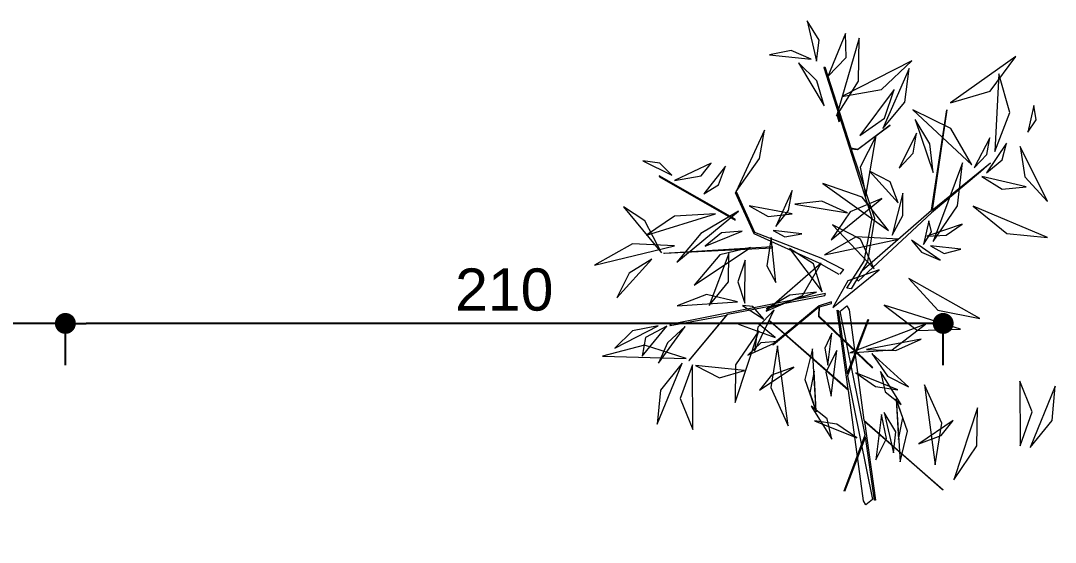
# Model space of a CAD drawing. Header units: centimetres. Extents: x 16433 to 114398, y -50094 to -12305.
# Drawn here: x 32622.3 to 32869.8, y -28005.5 to -27880.7 of the extents above; entities that cross this region are included whole.
import ezdxf

# ---------------------------------------------------------------- set-up
doc = ezdxf.new("R2010")
doc.units = ezdxf.units.CM
doc.header["$LTSCALE"] = 0.5
doc.layers.get('0').update_dxf_attribs({"linetype": 'CONTINUOUS'})
doc.layers.get('DEFPOINTS').update_dxf_attribs({"linetype": 'CONTINUOUS'})
doc.layers.add('3-BAT C-Niveau -2', color=7, linetype='CONTINUOUS')
doc.styles.add('Helvetica', font='')
doc.styles.get('Helvetica').set_extended_font_data('Helvetica')
doc.dimstyles.new('IS', dxfattribs={"dimtxt": 10.08724, "dimasz": 5.007446, "dimexe": 2, "dimexo": 10, "dimgap": 3, "dimtad": 1, "dimdec": 1, "dimtxsty": 'Helvetica', "dimblk": 'DOT', "dimblk1": 'DOT', "dimblk2": 'DOT', "dimcen": 0, "dimdle": 10, "dimazin": 0, "dimtfac": 0.8, "dimtdec": 1, "dimtix": 1, "dimtmove": 0, "dimatfit": 0, "dimldrblk": 'VW_FILLEDARROW-1', "dimfxl": 10, "dimfxlon": 1, "dimfrac": 2, "dimtolj": 1, "dimarcsym": 0})

# ---------------------------------------------------------------- blocks, each defined once
blk = doc.blocks.new('Groupe-2-1')
at = {"color": 253, "linetype": 'Continuous', "lineweight": 5, "true_color": 0xa0a0a4, "flags": 128}
for points in [[(18168.95, -47000.25), (18169.14, -47000.22), (18175.98, -46980.44), (18175.73, -46980.53)], [(18157.9, -46985.16), (18157.97, -46984.92), (18164.37, -47010.14), (18163.98, -47010.19)], [(18146.82, -47012.78), (18134.19, -47034.31), (18152.25, -47028.2), (18152.28, -47028.44), (18137.74, -47033.39), (18151.55, -47035.91), (18151.41, -47036.02), (18137.33, -47033.54), (18109.33, -47044.97), (18107.78, -47043.63), (18108.63, -47042.9), (18133.93, -47034.47), (18146.67, -47012.98)], [(18157.93, -47029.5), (18164.98, -47032.36), (18175.46, -47032.34), (18208.72, -47014.38), (18208.95, -47014.51), (18191.03, -47024.18), (18191.09, -47025.91), (18198.17, -47032.48), (18190.91, -47025.85), (18190.77, -47024.35), (18175.6, -47032.86), (18165.08, -47033.22), (18162.63, -47032.29), (18180.02, -47045.9), (18204.26, -47045.11), (18180.06, -47046.09), (18193.74, -47057.69), (18191.21, -47055.73), (18179.39, -47046.02), (18160.02, -47031.87), (18160.48, -47031.58), (18162.63, -47032.29), (18157.91, -47030.58)], [(18154.03, -47026.49), (18152.48, -47023.79), (18141.34, -47014.59), (18141.4, -47014.76), (18152.29, -47023.79), (18150.01, -47024.13), (18140.39, -47038.92), (18140.4, -47039.18), (18150.12, -47024.29), (18152.27, -47023.93), (18153.57, -47026.59)], [(18114.72, -47061.12), (18127.36, -47039.59), (18109.3, -47045.7), (18109.27, -47045.46), (18123.81, -47040.5), (18110, -47037.99), (18110.14, -47037.88), (18124.22, -47040.36), (18152.22, -47028.93), (18153.77, -47030.26), (18152.92, -47030.99), (18127.62, -47039.43), (18114.88, -47060.91)]]:
    blk.add_lwpolyline(points, close=True, dxfattribs=at)
for points in [[(18141.29, -46989.68), (18146.19, -47002.45), (18133.82, -46995.58), (18133.9, -46995.71), (18146.46, -47002.71), (18155.21, -47024.7), (18155.67, -47024.74), (18141.5, -46989.64), (18141.25, -46989.57), (18141.27, -46989.64)], [(18160.77, -47027.14), (18162.54, -47021.92), (18166.57, -47005.35), (18175.32, -46999.08), (18175.7, -46999.18), (18166.98, -47005.34), (18163.83, -47022.04), (18162.12, -47027.92), (18160.84, -47027.23)]]:
    blk.add_lwpolyline(points, dxfattribs=at)
at = {"color": 253, "linetype": 'Continuous', "lineweight": 5, "true_color": 0xa0a0a4}
for points in [[(18160.16, -46987.13, -223.19), (18158.78, -46977.2, -225.59), (18152.09, -46969.17, -225.79), (18152.09, -46969.17, -225.79), (18160.16, -46987.13, -223.19)], [(18160.16, -46987.13, -223.19), (18158.78, -46977.2, -225.59), (18152.09, -46969.17, -225.79), (18152.09, -46969.17, -225.79), (18160.16, -46987.13, -223.19)], [(18157.96, -46984.41, -214.21), (18164.73, -46979.05, -211.43), (18167.07, -46973.41, -206.15), (18167.07, -46973.41, -206.15), (18157.96, -46984.41, -214.21)], [(18134.18, -46994.86, -186.41), (18135.52, -46984.53, -187.61), (18131.06, -46975.11, -186.97), (18131.06, -46975.11, -186.97), (18134.18, -46994.86, -186.41)], [(18156.06, -46982.4, -215.73), (18151.71, -46977.67, -216.78), (18145.43, -46975.91, -215.22), (18145.43, -46975.91, -215.22), (18156.06, -46982.4, -215.73)], [(18156.06, -46982.4, -215.73), (18151.71, -46977.67, -216.78), (18145.43, -46975.91, -215.22), (18145.43, -46975.91, -215.22), (18156.06, -46982.4, -215.73)], [(18176.65, -46983.34, -211.6), (18178.94, -46980.03, -211.07), (18178.73, -46975.89, -211.1), (18178.73, -46975.89, -211.1), (18176.65, -46983.34, -211.6)], [(18140.67, -46986.85, -174.84), (18138.37, -46981.06, -175.45), (18133.44, -46977.63, -176.76), (18133.44, -46977.63, -176.76), (18140.67, -46986.85, -174.84)], [(18169.55, -46995.33, -221.24), (18167.17, -46985.8, -218.96), (18161.46, -46980.07, -214.31), (18161.46, -46980.07, -214.31), (18169.55, -46995.33, -221.24)], [(18140.95, -46988.9, -174.58), (18137.37, -46984.42, -172.2), (18132.8, -46984.48, -168.43), (18132.8, -46984.48, -168.43), (18140.95, -46988.9, -174.58)], [(18175.56, -46984.2, -202.5), (18177.79, -46990.29, -200.11), (18181.25, -46992.08, -195.35), (18181.25, -46992.08, -195.35), (18175.56, -46984.2, -202.5)], [(18141.68, -46993.25, -186.97), (18137.07, -46989.77, -187.38), (18131.86, -46988.58, -185.5), (18131.86, -46988.58, -185.5), (18141.68, -46993.25, -186.97)], [(18171.2, -47000.63, -210.1), (18164.21, -46992.74, -209.96), (18156.43, -46988.38, -205.95), (18156.43, -46988.38, -205.95), (18171.2, -47000.63, -210.1)], [(18132.94, -46994.18, -186.4), (18125.66, -46990.26, -186.75), (18117.45, -46991.01, -187), (18117.45, -46991.01, -187), (18132.94, -46994.18, -186.4)], [(18149.8, -47004.43, -200.41), (18150.13, -46996.84, -200.32), (18146.19, -46990.41, -200.54), (18146.19, -46990.41, -200.54), (18149.8, -47004.43, -200.41)], [(18173.74, -46991.74, -218.46), (18176.51, -46994.72, -216.39), (18181.2, -46995.57, -215.43), (18181.2, -46995.57, -215.43), (18173.74, -46991.74, -218.46)], [(18163.17, -47005.06, -233.25), (18160.11, -46998.14, -238.65), (18151.85, -46993.53, -241.93), (18151.85, -46993.53, -241.93), (18163.17, -47005.06, -233.25)], [(18166.64, -47002.38, -207.72), (18165.31, -46997.58, -206.62), (18161.43, -46994.36, -205.86), (18161.43, -46994.36, -205.86), (18166.64, -47002.38, -207.72)], [(18133.01, -46996.66, -182.25), (18124.51, -46995.3, -178.08), (18117.83, -46999.58, -173.29), (18117.83, -46999.58, -173.29), (18133.01, -46996.66, -182.25)], [(18132.98, -46997.38, -181.99), (18131.15, -47003.59, -181.12), (18134, -47009.14, -179.03), (18134, -47009.14, -179.03), (18132.98, -46997.38, -181.99)], [(18147.67, -46997.9, -189.87), (18154.12, -47001.42, -186.93), (18160.79, -47000.23, -183.27), (18160.79, -47000.23, -183.27), (18147.67, -46997.9, -189.87)], [(18175.7, -46999.18, -197.23), (18184.52, -47003.23, -194.28), (18191.37, -47003.17, -188.42), (18191.37, -47003.17, -188.42), (18175.7, -46999.18, -197.23)], [(18210.18, -47010.97, -183.47), (18211.28, -47005.82, -183.7), (18209.3, -47000.99, -184.07), (18209.3, -47000.99, -184.07), (18210.18, -47010.97, -183.47)], [(18210.18, -47010.97, -183.47), (18211.28, -47005.82, -183.7), (18209.3, -47000.99, -184.07), (18209.3, -47000.99, -184.07), (18210.18, -47010.97, -183.47)], [(18159.97, -47004.39, -229.03), (18154.53, -47003.64, -227.48), (18149.8, -47006.21, -225.66), (18149.8, -47006.21, -225.66), (18159.97, -47004.39, -229.03)], [(18172.9, -47002.87, -199.77), (18171.27, -47007.84, -197.57), (18172.94, -47013.33, -196.35), (18172.94, -47013.33, -196.35), (18172.9, -47002.87, -199.77)], [(18143.93, -47010.74, -207.25), (18134.94, -47006.78, -205.29), (18126.01, -47008.36, -201.98), (18126.01, -47008.36, -201.98), (18143.93, -47010.74, -207.25)], [(18143.11, -47014.83, -215.21), (18145.56, -47010.32, -213.09), (18144.65, -47005.68, -210.46), (18144.65, -47005.68, -210.46), (18143.11, -47014.83, -215.21)], [(18146.92, -47011.35, -177.75), (18149.4, -47008.23, -175.38), (18149.18, -47005.74, -172.12), (18149.18, -47005.74, -172.12), (18146.92, -47011.35, -177.75)], [(18142.27, -47015.65, -179.83), (18141.25, -47011.73, -178.67), (18137.74, -47009.27, -177.99), (18137.74, -47009.27, -177.99), (18142.27, -47015.65, -179.83)], [(18199.73, -47016.05, -199.98), (18205.33, -47013.25, -200.36), (18208.72, -47008.12, -199.46), (18208.72, -47008.12, -199.46), (18199.73, -47016.05, -199.98)], [(18209.93, -47012.29, -183.73), (18214.96, -47011.96, -181.29), (18219.01, -47008.29, -179.52), (18219.01, -47008.29, -179.52), (18209.93, -47012.29, -183.73)], [(18149.56, -47013.37, -207.06), (18144.77, -47010.35, -208.24), (18139.01, -47010.6, -209.24), (18139.01, -47010.6, -209.24), (18149.56, -47013.37, -207.06)], [(18148.87, -47011.56, -178.9), (18154.2, -47019.45, -176.01), (18162.64, -47022.35, -172.29), (18162.64, -47022.35, -172.29), (18148.87, -47011.56, -178.9)], [(18148.87, -47011.56, -178.9), (18154.2, -47019.45, -176.01), (18162.64, -47022.35, -172.29), (18162.64, -47022.35, -172.29), (18148.87, -47011.56, -178.9)], [(18155.64, -47022.58, -200.44), (18153.71, -47016.42, -199.26), (18149.45, -47011.54, -200.49), (18149.45, -47011.54, -200.49), (18155.64, -47022.58, -200.44)], [(18166.43, -47009.47, -198.87), (18159.61, -47009.69, -195.41), (18156.09, -47012.56, -190.33), (18156.09, -47012.56, -190.33), (18166.43, -47009.47, -198.87)], [(18168.2, -47009.6, -202.35), (18167.18, -47012.67, -200.21), (18168.66, -47016.5, -199.09), (18168.66, -47016.5, -199.09), (18168.2, -47009.6, -202.35)], [(18169.22, -47010.11, -202.12), (18173.56, -47012.36, -201.54), (18178.43, -47012.28, -202.14), (18178.43, -47012.28, -202.14), (18169.22, -47010.11, -202.12)], [(18137, -47020.54, -210.84), (18134.06, -47015.68, -209.98), (18130.02, -47013.53, -207.2), (18130.02, -47013.53, -207.2), (18137, -47020.54, -210.84)], [(18155.97, -47023.89, -200.73), (18162.15, -47020.62, -197.34), (18164.67, -47014.24, -193.77), (18164.67, -47014.24, -193.77), (18155.97, -47023.89, -200.73)], [(18155.97, -47023.89, -200.73), (18162.15, -47020.62, -197.34), (18164.67, -47014.24, -193.77), (18164.67, -47014.24, -193.77), (18155.97, -47023.89, -200.73)], [(18175.6, -47026.31, -185.42), (18177.23, -47019.77, -185.31), (18175.36, -47013.55, -184.01), (18175.36, -47013.55, -184.01), (18175.6, -47026.31, -185.42)], [(18141.28, -47015.76, -179.52), (18131.17, -47016.05, -178.73), (18122.95, -47021.86, -177.91), (18122.95, -47021.86, -177.91), (18141.28, -47015.76, -179.52)], [(18206.82, -47015.66, -194.21), (18212.11, -47019.08, -192.81), (18217.73, -47017.83, -190.06), (18217.73, -47017.83, -190.06), (18206.82, -47015.66, -194.21)], [(18206.82, -47015.66, -194.21), (18212.11, -47019.08, -192.81), (18217.73, -47017.83, -190.06), (18217.73, -47017.83, -190.06), (18206.82, -47015.66, -194.21)], [(18173.31, -47036.77, -204.31), (18179.93, -47029.05, -204.16), (18181.43, -47019.24, -202.67), (18181.43, -47019.24, -202.67), (18173.31, -47036.77, -204.31)], [(18196.72, -47020.2, -203.84), (18196.86, -47020.4, -203.87), (18198.43, -47019.64, -202.04), (18198.29, -47019.45, -202.02), (18196.72, -47020.2, -203.84)], [(18197.84, -47019.46, -206.43), (18207.1, -47023.02, -204.4), (18217.22, -47021.3, -204.36), (18217.22, -47021.3, -204.36), (18197.84, -47019.46, -206.43)], [(18197.84, -47019.46, -206.43), (18207.1, -47023.02, -204.4), (18217.22, -47021.3, -204.36), (18217.22, -47021.3, -204.36), (18197.84, -47019.46, -206.43)], [(18202.71, -47019.78, -194.97), (18206.13, -47028.79, -192.57), (18214.21, -47034.65, -191.31), (18214.21, -47034.65, -191.31), (18202.71, -47019.78, -194.97)], [(18142.13, -47024.13, -247.3), (18134.55, -47023.75, -244.69), (18127.44, -47027.85, -243.35), (18127.44, -47027.85, -243.35), (18142.13, -47024.13, -247.3)], [(18142.13, -47024.13, -247.3), (18134.55, -47023.75, -244.69), (18127.44, -47027.85, -243.35), (18127.44, -47027.85, -243.35), (18142.13, -47024.13, -247.3)], [(18163.67, -47035.08, -217.22), (18170.01, -47030.59, -219.34), (18172.18, -47023.32, -221.55), (18172.18, -47023.32, -221.55), (18163.67, -47035.08, -217.22)], [(18171.67, -47039.45, -176.08), (18170.38, -47029.43, -174.79), (18164.73, -47022.76, -170.69), (18164.73, -47022.76, -170.69), (18171.67, -47039.45, -176.08)], [(18180.57, -47033.77, -205.3), (18176.01, -47026.88, -204.92), (18168.54, -47023.66, -203.9), (18168.54, -47023.66, -203.9), (18180.57, -47033.77, -205.3)], [(18121.75, -47032.75, -161.32), (18126.28, -47030.75, -161.24), (18128.6, -47026.41, -160.95), (18128.6, -47026.41, -160.95), (18121.75, -47032.75, -161.32)], [(18136.9, -47025.54, -223.21), (18131.68, -47025.45, -222.61), (18127.63, -47027.81, -220.88), (18127.63, -47027.81, -220.88), (18136.9, -47025.54, -223.21)], [(18136.9, -47025.54, -223.21), (18131.68, -47025.45, -222.61), (18127.63, -47027.81, -220.88), (18127.63, -47027.81, -220.88), (18136.9, -47025.54, -223.21)], [(18194.33, -47025.76, -207.16), (18199.57, -47030.77, -205.48), (18206.71, -47031.76, -203.83), (18206.71, -47031.76, -203.83), (18194.33, -47025.76, -207.16)], [(18194.33, -47025.76, -207.16), (18199.57, -47030.77, -205.48), (18206.71, -47031.76, -203.83), (18206.71, -47031.76, -203.83), (18194.33, -47025.76, -207.16)], [(18123.14, -47038.51, -228.81), (18125.48, -47033.23, -229.15), (18125.25, -47027.85, -227.32), (18125.25, -47027.85, -227.32), (18123.14, -47038.51, -228.81)], [(18142.76, -47029.94, -186.16), (18137.22, -47028.33, -185.75), (18131.82, -47030.63, -185.13), (18131.82, -47030.63, -185.13), (18142.76, -47029.94, -186.16)], [(18146.68, -47028.02, -197.01), (18142.81, -47026.98, -196.39), (18138.95, -47028.44, -196.61), (18138.95, -47028.44, -196.61), (18146.68, -47028.02, -197.01)], [(18163.67, -47036.33, -210.57), (18159.67, -47029.4, -206.9), (18152.73, -47027.1, -202.54), (18152.73, -47027.1, -202.54), (18163.67, -47036.33, -210.57)], [(18195.03, -47029.66, -188.89), (18186.92, -47027.3, -185.79), (18180.35, -47029.92, -181.22), (18180.35, -47029.92, -181.22), (18195.03, -47029.66, -188.89)], [(18180.24, -47037.81, -184.69), (18184.84, -47034.96, -183.17), (18186.41, -47029.64, -181.63), (18186.41, -47029.64, -181.63), (18180.24, -47037.81, -184.69)], [(18197.05, -47030.86, -201.48), (18204.21, -47034.85, -202.35), (18212.31, -47034.36, -201.76), (18212.31, -47034.36, -201.76), (18197.05, -47030.86, -201.48)], [(18142.83, -47033.08, -225.36), (18145.39, -47042.89, -224.7), (18152.91, -47049.61, -224), (18152.91, -47049.61, -224), (18142.83, -47033.08, -225.36)], [(18138.41, -47035.39, -228.81), (18136.06, -47040.67, -229.15), (18136.3, -47046.05, -227.32), (18136.3, -47046.05, -227.32), (18138.41, -47035.39, -228.81)], [(18188.43, -47036.45, -195.33), (18192.62, -47039.07, -195.1), (18197.42, -47039.03, -194.26), (18197.42, -47039.03, -194.26), (18188.43, -47036.45, -195.33)], [(18143.62, -47038.29, -176.88), (18139.02, -47042.99, -176.9), (18137.49, -47048.43, -174.04), (18137.49, -47048.43, -174.04), (18143.62, -47038.29, -176.88)], [(18144.37, -47036.84, -183.78), (18145.45, -47043.8, -183.14), (18149.21, -47049.23, -184.94), (18149.21, -47049.23, -184.94), (18144.37, -47036.84, -183.78)], [(18155.6, -47039.08, -220.85), (18151.09, -47048.04, -221.31), (18153.34, -47058.05, -222.56), (18153.34, -47058.05, -222.56), (18155.6, -47039.08, -220.85)], [(18172.39, -47037.77, -204.62), (18177.5, -47039.44, -205.07), (18182.71, -47038.49, -204.23), (18182.71, -47038.49, -204.23), (18172.39, -47037.77, -204.62)], [(18188.9, -47044.65, -196.26), (18195.49, -47042.62, -195.05), (18200.57, -47038.08, -196.39), (18200.57, -47038.08, -196.39), (18188.9, -47044.65, -196.26)], [(18192.43, -47053.4, -228.97), (18200.02, -47046.82, -227.8), (18202.73, -47037.11, -227.09), (18202.73, -47037.11, -227.09), (18192.43, -47053.4, -228.97)], [(18139.8, -47041.15, -161.32), (18135.27, -47043.15, -161.24), (18132.95, -47047.49, -160.95), (18132.95, -47047.49, -160.95), (18139.8, -47041.15, -161.32)], [(18118.79, -47043.96, -186.16), (18124.33, -47045.56, -185.75), (18129.73, -47043.27, -185.13), (18129.73, -47043.27, -185.13), (18118.79, -47043.96, -186.16)], [(18121.29, -47047.79, -183.73), (18126.31, -47047.46, -181.29), (18130.36, -47043.79, -179.52), (18130.36, -47043.79, -179.52), (18121.29, -47047.79, -183.73)], [(18162.92, -47043.7, -220.09), (18156.79, -47051.9, -220.53), (18156.65, -47062.13, -219.34), (18156.65, -47062.13, -219.34), (18162.92, -47043.7, -220.09)], [(18172.09, -47042.56, -171.59), (18169.69, -47045.47, -169.03), (18168.63, -47050.21, -167.96), (18168.63, -47050.21, -167.96), (18172.09, -47042.56, -171.59)], [(18119.42, -47049.77, -247.3), (18127, -47050.15, -244.69), (18134.1, -47046.05, -243.35), (18134.1, -47046.05, -243.35), (18119.42, -47049.77, -247.3)], [(18119.42, -47049.77, -247.3), (18127, -47050.15, -244.69), (18134.1, -47046.05, -243.35), (18134.1, -47046.05, -243.35), (18119.42, -47049.77, -247.3)], [(18124.65, -47048.36, -223.21), (18129.87, -47048.45, -222.61), (18133.92, -47046.09, -220.88), (18133.92, -47046.09, -220.88), (18124.65, -47048.36, -223.21)], [(18124.65, -47048.36, -223.21), (18129.87, -47048.45, -222.61), (18133.92, -47046.09, -220.88), (18133.92, -47046.09, -220.88), (18124.65, -47048.36, -223.21)], [(18171.58, -47045.6, -212.09), (18174.89, -47046.91, -209.87), (18177.4, -47045.77, -207.1), (18177.4, -47045.77, -207.1), (18171.58, -47045.6, -212.09)], [(18171.58, -47045.6, -212.09), (18174.89, -47046.91, -209.87), (18177.4, -47045.77, -207.1), (18177.4, -47045.77, -207.1), (18171.58, -47045.6, -212.09)], [(18173.67, -47046.02, -172.05), (18174.77, -47050.53, -171.7), (18178.08, -47053.79, -172.02), (18178.08, -47053.79, -172.02), (18173.67, -47046.02, -172.05)], [(18173.67, -47046.02, -172.05), (18174.77, -47050.53, -171.7), (18178.08, -47053.79, -172.02), (18178.08, -47053.79, -172.02), (18173.67, -47046.02, -172.05)], [(18206.06, -47045.61, -215.07), (18210.58, -47054.42, -213.8), (18219.89, -47058.96, -214.42), (18219.89, -47058.96, -214.42), (18206.06, -47045.61, -215.07)], [(18171.57, -47047.29, -213.12), (18170.38, -47050.82, -210.71), (18172.18, -47054.6, -208.62), (18172.18, -47054.6, -208.62), (18171.57, -47047.29, -213.12)], [(18171.57, -47047.29, -213.12), (18170.38, -47050.82, -210.71), (18172.18, -47054.6, -208.62), (18172.18, -47054.6, -208.62), (18171.57, -47047.29, -213.12)], [(18172.73, -47047.72, -212.64), (18182.15, -47051.84, -211.07), (18192.55, -47051.13, -212.06), (18192.55, -47051.13, -212.06), (18172.73, -47047.72, -212.64)], [(18172.73, -47047.72, -212.64), (18182.15, -47051.84, -211.07), (18192.55, -47051.13, -212.06), (18192.55, -47051.13, -212.06), (18172.73, -47047.72, -212.64)], [(18120.27, -47058.14, -179.52), (18130.38, -47057.85, -178.73), (18138.6, -47052.04, -177.91), (18138.6, -47052.04, -177.91), (18120.27, -47058.14, -179.52)], [(18124.54, -47053.36, -210.84), (18127.49, -47058.22, -209.98), (18131.52, -47060.37, -207.2), (18131.52, -47060.37, -207.2), (18124.54, -47053.36, -210.84)], [(18182.78, -47055.54, -223.66), (18177.89, -47064.67, -222.36), (18178.72, -47074.44, -219.58), (18178.72, -47074.44, -219.58), (18182.78, -47055.54, -223.66)], [(18190.2, -47056.3, -232.48), (18188.12, -47061.6, -232.45), (18189.69, -47067.17, -231.83), (18189.69, -47067.17, -231.83), (18190.2, -47056.3, -232.48)], [(18191.83, -47054.07, -229.3), (18195.55, -47056.49, -228.25), (18199.56, -47056.41, -226.49), (18199.56, -47056.41, -226.49), (18191.83, -47054.07, -229.3)], [(18196.63, -47058.18, -228.35), (18206.47, -47059.99, -229.1), (18215.02, -47055.74, -232.12), (18215.02, -47055.74, -232.12), (18196.63, -47058.18, -228.35)], [(18191.21, -47057.22, -232.75), (18194.94, -47060.3, -233.5), (18199.13, -47060.6, -235.42), (18199.13, -47060.6, -235.42), (18191.21, -47057.22, -232.75)], [(18117.62, -47063.16, -207.25), (18126.61, -47067.12, -205.29), (18135.54, -47065.54, -201.98), (18135.54, -47065.54, -201.98), (18117.62, -47063.16, -207.25)], [(18198.95, -47063.94, -212.86), (18192.02, -47066.38, -209.91), (18187.22, -47072.84, -208.14), (18187.22, -47072.84, -208.14), (18198.95, -47063.94, -212.86)], [(18198.95, -47063.94, -212.86), (18192.02, -47066.38, -209.91), (18187.22, -47072.84, -208.14), (18187.22, -47072.84, -208.14), (18198.95, -47063.94, -212.86)], [(18202.64, -47065.08, -211.21), (18205.93, -47066.54, -209.03), (18209.14, -47065.32, -206.71), (18209.14, -47065.32, -206.71), (18202.64, -47065.08, -211.21)], [(18202.64, -47065.08, -211.21), (18205.93, -47066.54, -209.03), (18209.14, -47065.32, -206.71), (18209.14, -47065.32, -206.71), (18202.64, -47065.08, -211.21)], [(18128.54, -47077.24, -182.25), (18137.04, -47078.6, -178.08), (18143.72, -47074.32, -173.29), (18143.72, -47074.32, -173.29), (18128.54, -47077.24, -182.25)], [(18128.61, -47079.72, -186.4), (18135.89, -47083.64, -186.75), (18144.1, -47082.88, -187), (18144.1, -47082.88, -187), (18128.61, -47079.72, -186.4)]]:
    blk.add_polyline3d(points, dxfattribs=at)
blk = doc.blocks.new('Groupe-3-1')
at = {"color": 7}
blk.add_blockref('Groupe-2-1', (0, 0), dxfattribs=at)
blk = doc.blocks.new('_DOT')
at = {"color": 0, "linetype": 'ByBlock', "lineweight": -2}
blk.add_line((-0.5, 0), (-1, 0), dxfattribs=at)
at = {"color": 0, "linetype": 'ByBlock', "const_width": 0.5}
blk.add_lwpolyline([(-0.25, 0, 1), (0.25, 0, 1)], format="xyb", close=True, dxfattribs=at)
blk = doc.blocks.new('*D2450')
at = {"layer": '3-BAT C-Niveau -2', "color": 0, "linetype": 'Continuous', "lineweight": -2, "transparency": 16777216}
for p, q in [((32215.85, -27963.14), (32215.85, -27951.14)), ((32627.97, -27953.14), (32220.85, -27953.14)), ((32632.98, -27963.14), (32632.98, -27951.14))]:
    blk.add_line(p, q, dxfattribs=at)
at = {"layer": 'DEFPOINTS', "color": 0, "linetype": 'Continuous', "transparency": 16777216}
for p in [(32215.85, -27953.14), (32215.85, -28095.96), (32632.98, -28295.96)]:
    blk.add_point(p, dxfattribs=at)
at = {"layer": '3-BAT C-Niveau -2', "color": 0, "linetype": 'Continuous', "lineweight": -2, "transparency": 16777216, "xscale": 5.007446289062499, "yscale": 5.007446289062499, "zscale": 5.007446289062499, "rotation": 180}
blk.add_blockref('_DOT', (32215.85, -27953.14), dxfattribs=at)
at = {"layer": '3-BAT C-Niveau -2', "color": 0, "linetype": 'Continuous', "lineweight": -2, "transparency": 16777216, "xscale": 5.007446289062499, "yscale": 5.007446289062499, "zscale": 5.007446289062499}
blk.add_blockref('_DOT', (32632.98, -27953.14), dxfattribs=at)
at = {"layer": '3-BAT C-Niveau -2', "color": 0, "linetype": 'Continuous', "lineweight": 5, "transparency": 16777216, "insert": (32424.41, -27945.1), "char_height": 10.087, "attachment_point": 5, "style": 'Helvetica'}
blk.add_mtext('\\A1;417', dxfattribs=at)
blk = doc.blocks.new('VW_FILLEDARROW-1')
at = {"color": 0, "linetype": 'Continuous', "lineweight": 5, "flags": 128}
blk.add_lwpolyline([(-1.997, 0.535), (0, 0), (-1.997, -0.535)], close=True, dxfattribs=at)
blk = doc.blocks.new('*D2451')
at = {"layer": '3-BAT C-Niveau -2', "color": 0, "linetype": 'Continuous', "lineweight": -2, "transparency": 16777216}
for p, q in [((32632.98, -27963.14), (32632.98, -27951.14)), ((32837.95, -27953.14), (32637.99, -27953.14)), ((32842.95, -27963.14), (32842.95, -27951.14))]:
    blk.add_line(p, q, dxfattribs=at)
at = {"layer": 'DEFPOINTS', "color": 0, "linetype": 'Continuous', "transparency": 16777216}
for p in [(32632.98, -27953.14), (32842.95, -28095.96), (32632.98, -28295.96)]:
    blk.add_point(p, dxfattribs=at)
at = {"layer": '3-BAT C-Niveau -2', "color": 0, "linetype": 'Continuous', "lineweight": -2, "transparency": 16777216, "xscale": 5.007446289062499, "yscale": 5.007446289062499, "zscale": 5.007446289062499, "rotation": 180}
blk.add_blockref('_DOT', (32632.98, -27953.14), dxfattribs=at)
at = {"layer": '3-BAT C-Niveau -2', "color": 0, "linetype": 'Continuous', "lineweight": -2, "transparency": 16777216, "xscale": 5.007446289062499, "yscale": 5.007446289062499, "zscale": 5.007446289062499}
blk.add_blockref('_DOT', (32842.95, -27953.14), dxfattribs=at)
at = {"layer": '3-BAT C-Niveau -2', "color": 0, "linetype": 'Continuous', "lineweight": 5, "transparency": 16777216, "insert": (32737.97, -27945.1), "char_height": 10.087, "attachment_point": 5, "style": 'Helvetica'}
blk.add_mtext('\\A1;210', dxfattribs=at)

msp = doc.modelspace()

# ---------------------------------------------------------------- block references
at = {"layer": '3-BAT C-Niveau -2', "color": 7, "rotation": 79.27640525614329}
for name in ['Groupe-3-1', 'Groupe-2-1']:
    msp.add_blockref(name, (-16766.963, -37034.655), dxfattribs=at)

# ---------------------------------------------------------------- dimensions: what is measured, and where the dimension line sits
at = {"layer": '3-BAT C-Niveau -2', "color": 7, "linetype": 'Continuous', "lineweight": 5}
for base, p1, p2, picture, middle in [((32215.846, -27953.145), (32632.979, -28295.956), (32215.846, -28095.962), '*D2450', (32424.412, -27945.101)), ((32632.979, -27953.145), (32842.953, -28095.962), (32632.979, -28295.956), '*D2451', (32737.966, -27945.101))]:
    dim = msp.add_linear_dim(base=base, p1=p1, p2=p2, dimstyle='IS', override={"dimtxt": 10.08724, "dimdec": 0, "dimpost": '<>', "dimtxsty": 'Helvetica', "dimtmove": 2}, dxfattribs=at)
    dim.commit()
    dim.dimension.update_dxf_attribs({"geometry": picture, "text_midpoint": middle})

doc.saveas('drawing.dxf')
